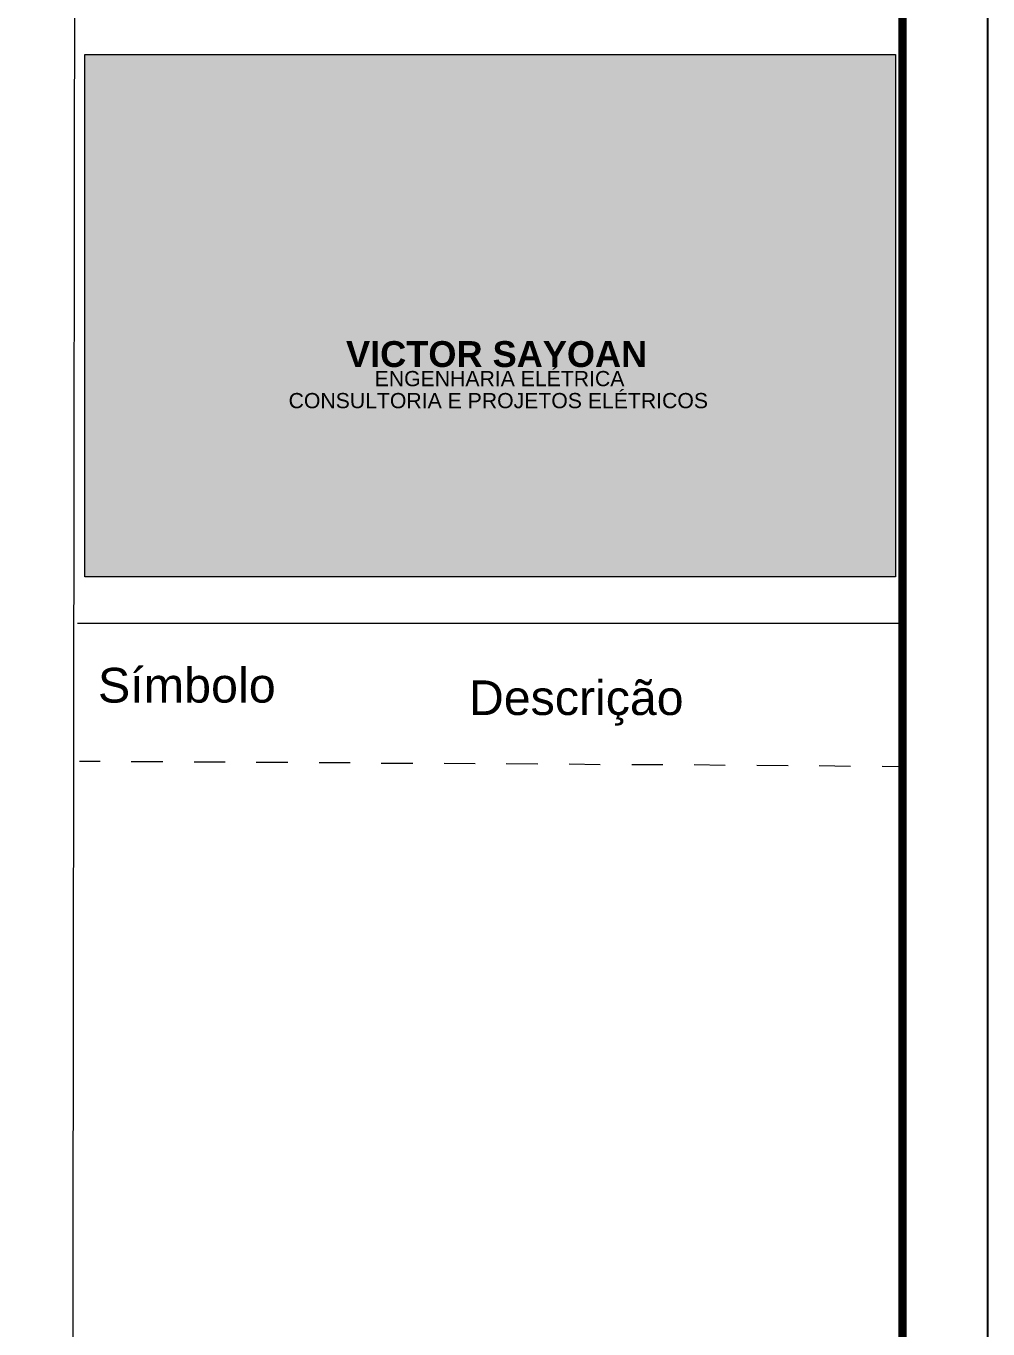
# Model space of a CAD drawing. Header units: millimetres. Extents: x 1004 to 59588, y 686 to 38112.
# Drawn here: x 45674 to 46417, y 35964 to 36970 of the extents above; entities that cross this region are included whole.
import ezdxf

# ---------------------------------------------------------------- set-up
doc = ezdxf.new("R2010")
doc.units = ezdxf.units.MM
doc.linetypes.add('Contínuo', pattern=[0])
doc.layers.add('ARQ-FOLHA', color=7, linetype='Continuous')
doc.layers.add('PDF47_Solid Fills', color=7, linetype='Continuous', true_color=0xc7ad54)
doc.layers.add('PDF47_Text', color=7, linetype='Continuous', true_color=0xffffff)
doc.styles.add('Arial$001', font='arial.ttf', dxfattribs={"height": 1.562076})
doc.styles.add('PDF Sarabun-Extra Bold', font='arialbd.ttf')
doc.styles.add('PDF Sarabun-Thin', font='arial.ttf')

# ---------------------------------------------------------------- blocks, each defined once
blk = doc.blocks.new('FOLHA A2')
at = {"layer": 'ARQ-FOLHA'}
blk.add_line((594, -420), (594, 0), dxfattribs=at)
at = {"layer": 'ARQ-FOLHA', "const_width": 1}
blk.add_lwpolyline([(25, -410), (584, -410), (584, -10), (25, -10), (25, -410)], dxfattribs=at)

msp = doc.modelspace()

# ---------------------------------------------------------------- hatches: boundary and pattern name
at = {"linetype": 'Contínuo', "true_color": 0xfecc66}
h = msp.add_hatch(color=31, dxfattribs=at)
h.dxf.hatch_style = 1
h.set_gradient(color1=(254, 204, 102))
h.paths.add_polyline_path([(46016.48, 36846.22), (46023.6, 36850.2), (46077.76, 36820.6), (46081.64, 36838.42), (46023.86, 36870.1), (45999.52, 36856.55), (45999.49, 36826.38), (46062.6, 36790.69), (46062.6, 36782.02), (46045.69, 36772.24), (46046.16, 36753.73), (46079.54, 36772.72), (46079.58, 36801.57), (46016.46, 36837.18)])
h.paths.add_polyline_path([(46031.97, 36801.29), (46015.71, 36801.29), (46015.71, 36764.76), (45983.66, 36781.46), (45983.66, 36849.32), (45966.3, 36844.48), (45967.41, 36772.36), (46016, 36746.08), (46031.97, 36746.43)])

# ---------------------------------------------------------------- linework, layer by layer
at = {"color": 7, "linetype": 'Continuous', "lineweight": 9, "true_color": 0x000007}
for points in [[(46350.65, 38045.68), (46352.84, 35402.31), (45709.33, 35406.7), (45712.75, 38045.68)], [(45713.48, 36508.92), (46350.89, 36508.92), (46350.89, 36508.92)], [(46262.27, 36398.82), (46238.11, 36399.06), (46238.11, 36399.06)], [(46310.37, 36398.33), (46286.2, 36398.82), (46286.2, 36398.82)], [(46350.65, 36398.09), (46334.78, 36398.33), (46334.78, 36398.33)]]:
    msp.add_lwpolyline(points, dxfattribs=at)
at = {"color": 7, "linetype": 'Continuous', "lineweight": 9, "true_color": 0xffffff}
msp.add_lwpolyline([(45719.1, 36544.56), (45719.1, 36947.85), (46345.28, 36947.85), (46345.28, 36544.56)], close=True, dxfattribs=at)
at = {"color": 7, "linetype": 'Continuous', "lineweight": 20, "true_color": 0x000007}
for points in [[(45730.94, 36402.24), (45714.95, 36402.24), (45714.95, 36402.24)], [(45779.4, 36401.87), (45754.99, 36401.87), (45754.99, 36401.87)], [(45827.49, 36401.63), (45803.44, 36401.63), (45803.44, 36401.63)], [(45875.95, 36401.26), (45851.54, 36401.26), (45851.54, 36401.26)], [(45924.04, 36401.02), (45900, 36401.02), (45900, 36401.02)], [(45972.5, 36400.65), (45948.09, 36400.65), (45948.09, 36400.65)], [(46020.59, 36400.28), (45996.55, 36400.65), (45996.55, 36400.65)], [(46069.05, 36400.04), (46044.64, 36400.28), (46044.64, 36400.28)], [(46117.14, 36399.67), (46093.1, 36400.04), (46093.1, 36400.04)], [(46165.6, 36399.43), (46141.56, 36399.67), (46141.56, 36399.67)], [(46213.69, 36399.06), (46189.65, 36399.43), (46189.65, 36399.43)]]:
    msp.add_lwpolyline(points, dxfattribs=at)
at = {"layer": 'PDF47_Solid Fills', "color": 7, "linetype": 'Contínuo', "lineweight": 25, "true_color": 0xffffff, "transparency": 33554559}
msp.add_solid([(45719.1, 36947.85), (46345.28, 36947.85), (45719.1, 36544.56), (46345.28, 36544.56)], dxfattribs=at)
at = {"layer": 'PDF47_Solid Fills', "color": 169, "linetype": 'Contínuo', "lineweight": 25, "true_color": 0x242d4c, "transparency": 33554559}
msp.add_solid([(45719.1, 36947.85), (46345.28, 36947.85), (45719.1, 36544.56), (46345.28, 36544.56)], dxfattribs=at)

# ---------------------------------------------------------------- block references
at = {"layer": 'ARQ-FOLHA', "xscale": 6.595981259956956, "yscale": 6.595981259956956, "zscale": 6.595981259956956}
msp.add_blockref('FOLHA A2', (42498.59, 38111.64), dxfattribs=at)

# ---------------------------------------------------------------- texts
at = {"color": 7, "true_color": 0x000007, "style": 'Arial$001'}
for s, height, p in [('Símbolo', 26.798, (45729.23, 36447.61)), ('Descrição', 26.692, (46015.78, 36438.02))]:
    msp.add_text(s, height=height, dxfattribs=at).set_placement(p)
at = {"layer": 'PDF47_Text', "linetype": 'Contínuo', "attachment_point": 4}
for s, insert, char_height, style in [('VICTOR SAYOAN', (45920.83, 36716.49), 19.9837, 'PDF Sarabun-Extra Bold'), ('ENGENHARIA ELÉTRICA', (45942.95, 36697.62), 11.7231, 'PDF Sarabun-Thin'), ('CONSULTORIA E PROJETOS ELÉTRICOS', (45876.49, 36680.63), 11.7231, 'PDF Sarabun-Thin')]:
    msp.add_mtext(s, dxfattribs=dict(at, insert=insert, char_height=char_height, style=style))

doc.saveas('drawing.dxf')
